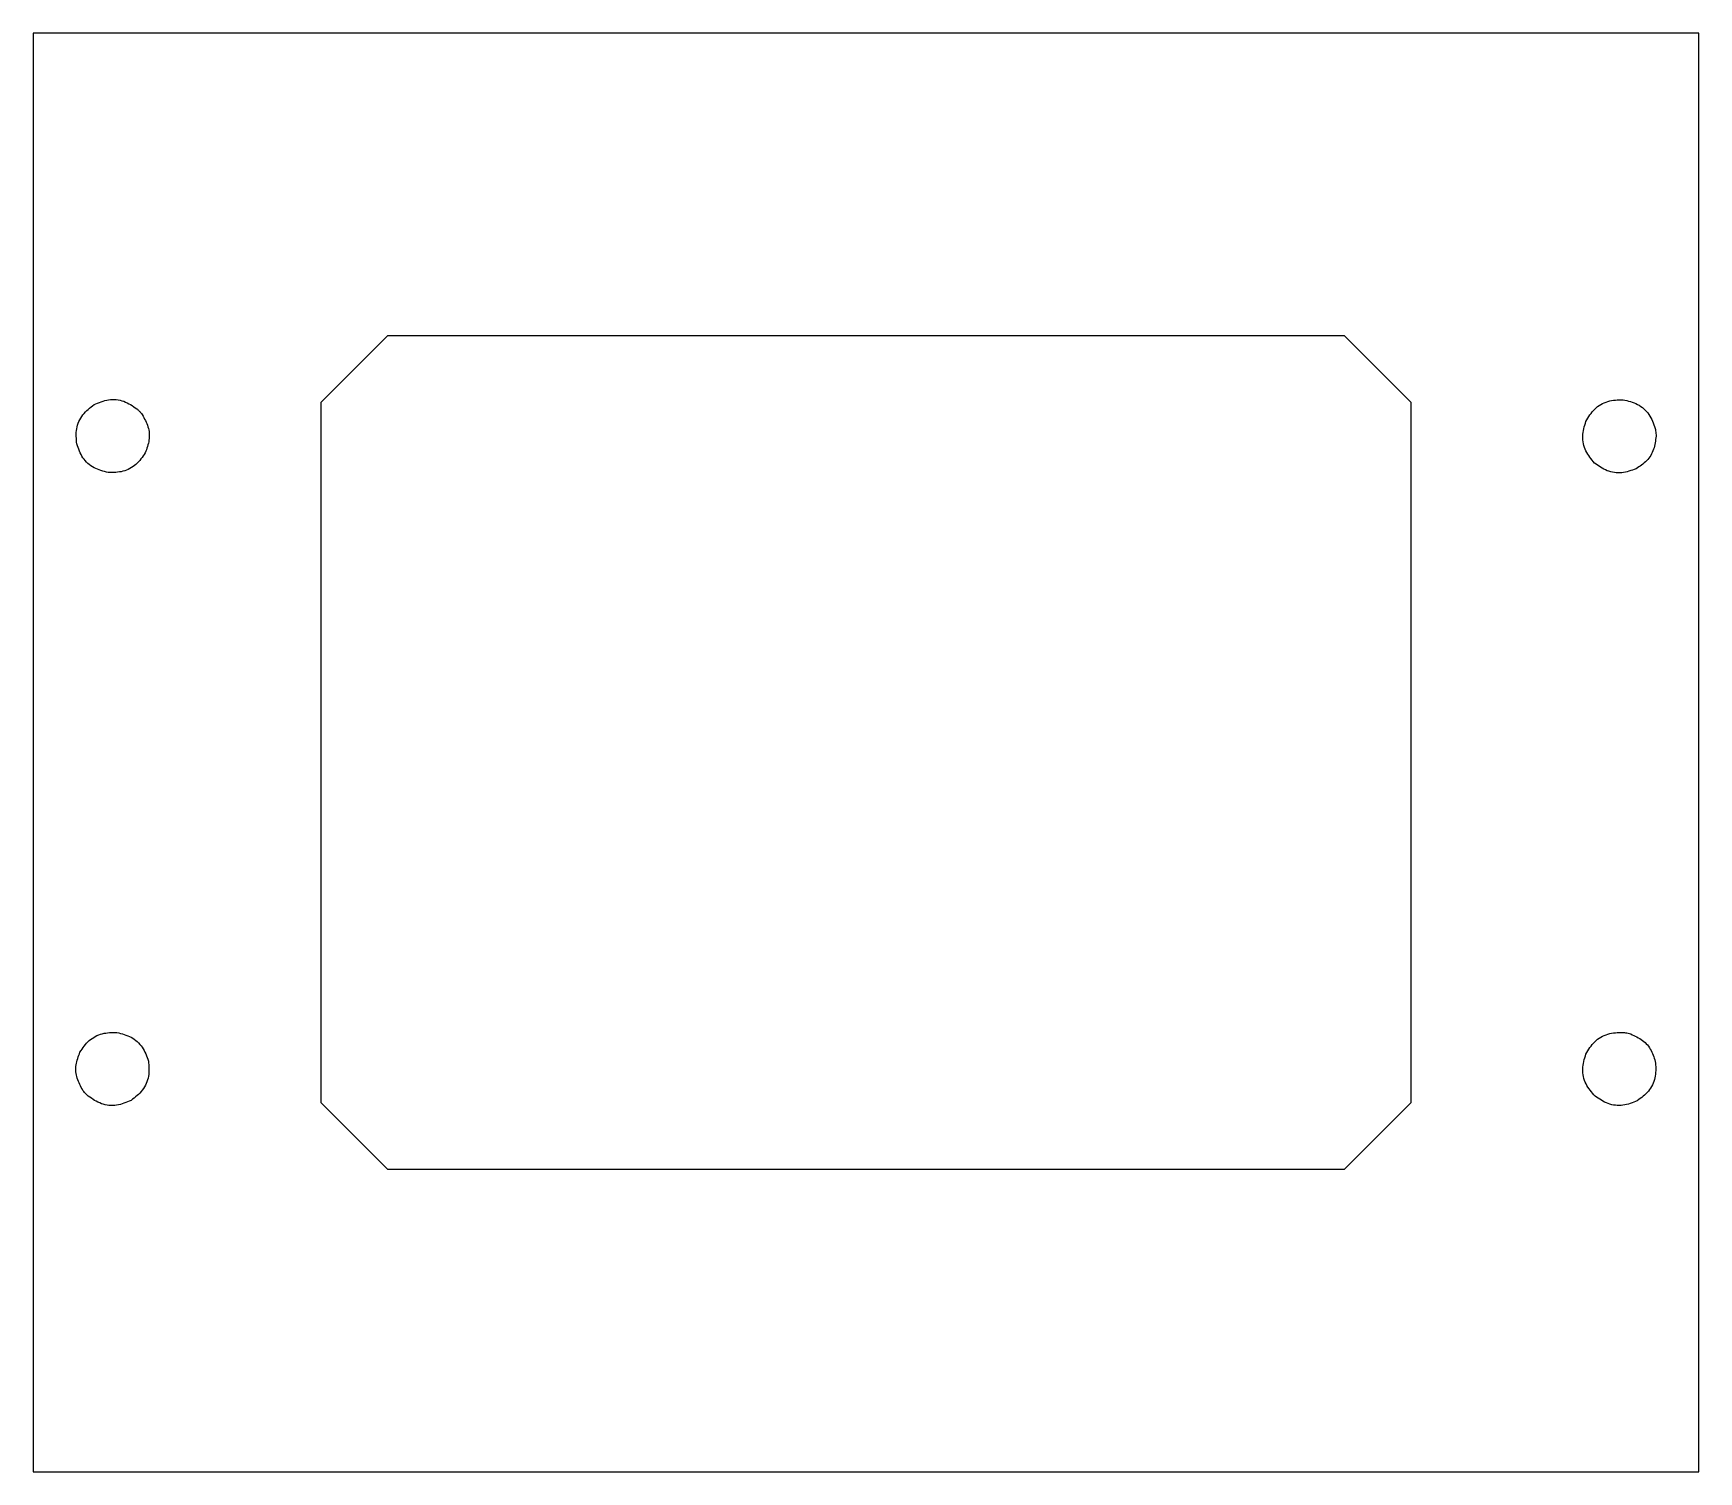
# Model space of a CAD drawing. Extents: x -238 to -113, y 116 to 224.
import ezdxf

# ---------------------------------------------------------------- set-up
doc = ezdxf.new("R2010")
doc.units = 0
doc.layers.add('Layer_1', color=7, linetype='CONTINUOUS')

msp = doc.modelspace()

# ---------------------------------------------------------------- linework, layer by layer
at = {"layer": 'Layer_1', "color": 7}
for p, q in [((-113.284133, 224.139685), (-238.284131, 224.139685)), ((-238.284131, 224.139685), (-238.284131, 116.139681)), ((-113.284133, 116.139681), (-113.284133, 224.139685)), ((-216.685532, 196.441485), (-211.68553, 201.441483)), ((-211.68553, 201.441483), (-139.882733, 201.441483)), ((-139.882733, 201.441483), (-134.882732, 196.441485)), ((-216.685532, 143.837873), (-216.685532, 196.441485)), ((-134.882732, 196.441485), (-134.882732, 143.837873)), ((-230.109333, 195.506085), (-230.109333, 195.506085)), ((-116.484132, 193.889685), (-116.484132, 193.889685)), ((-118.384331, 149.00508), (-118.384331, 149.00508)), ((-234.55893, 144.77327), (-234.55893, 144.77327)), ((-211.68553, 138.837883), (-216.685532, 143.837873)), ((-134.882732, 143.837873), (-139.882733, 138.837883)), ((-139.882733, 138.837883), (-211.68553, 138.837883)), ((-238.284131, 116.139681), (-113.284133, 116.139681))]:
    msp.add_line(p, q, dxfattribs=at)
for points, knots in [([(-235.018086, 193.303013), (-235.053333, 193.686138), (-235.123844, 194.452579), (-234.638507, 195.559443), (-234.027136, 196.027148), (-233.721484, 196.260975)], [0, 0, 0, 0, 1.142267, 2.285104, 3.427687, 3.427687, 3.427687, 3.427687]), ([(-233.721484, 196.260975), (-233.368, 196.412891), (-232.660857, 196.716797), (-231.458181, 196.597259), (-230.82444, 196.160333), (-230.507605, 195.941895)], [0, 0, 0, 0, 1.142274, 2.285118, 3.427708, 3.427708, 3.427708, 3.427708]), ([(-121.750336, 194.992635), (-121.553655, 195.323309), (-121.160195, 195.984821), (-120.116949, 196.595027), (-119.347425, 196.614052), (-118.962706, 196.623563)], [0, 0, 0, 0, 1.142274, 2.285115, 3.427703, 3.427703, 3.427703, 3.427703]), ([(-118.962706, 196.623563), (-118.58744, 196.538693), (-117.836719, 196.368909), (-116.934001, 195.565286), (-116.678109, 194.839307), (-116.550178, 194.476357)], [0, 0, 0, 0, 1.142271, 2.285112, 3.427698, 3.427698, 3.427698, 3.427698]), ([(-230.507605, 195.941895), (-230.459234, 195.897387), (-230.362493, 195.808373), (-230.22896, 195.662863), (-230.149208, 195.558344), (-230.109333, 195.506085)], [0, 0, 0, 0, 0.197148, 0.394293, 0.591432, 0.591432, 0.591432, 0.591432]), ([(-230.109333, 195.506085), (-229.943132, 195.213109), (-229.610917, 194.627486), (-229.527633, 193.584126), (-229.767028, 192.95451), (-229.886787, 192.639539)], [0, 0, 0, 0, 1.002963, 2.004802, 3.007673, 3.007673, 3.007673, 3.007673]), ([(-121.100988, 191.873749), (-121.345477, 192.162889), (-121.834567, 192.7413), (-122.076846, 193.904201), (-121.859166, 194.629848), (-121.750336, 194.992635)], [0, 0, 0, 0, 1.12462, 2.249752, 3.37466, 3.37466, 3.37466, 3.37466]), ([(-116.484132, 193.889685), (-116.52188, 193.554971), (-116.597335, 192.885919), (-117.143234, 191.99287), (-117.706987, 191.624208), (-117.989009, 191.439782)], [0, 0, 0, 0, 1.002966, 2.004808, 3.007683, 3.007683, 3.007683, 3.007683]), ([(-116.550178, 194.476357), (-116.537206, 194.411919), (-116.511262, 194.283042), (-116.488759, 194.086836), (-116.485674, 193.955401), (-116.484132, 193.889685)], [0, 0, 0, 0, 0.197147, 0.39429, 0.591428, 0.591428, 0.591428, 0.591428]), ([(-232.65951, 191.161446), (-233.027259, 191.251658), (-233.762925, 191.432124), (-234.642469, 192.23053), (-234.892889, 192.945542), (-235.018086, 193.303013)], [0, 0, 0, 0, 1.124623, 2.24976, 3.374674, 3.374674, 3.374674, 3.374674]), ([(-229.886787, 192.639539), (-230.095017, 192.330538), (-230.511519, 191.712474), (-231.541287, 191.162898), (-232.286764, 191.16193), (-232.65951, 191.161446)], [0, 0, 0, 0, 1.10714, 2.214499, 3.321904, 3.321904, 3.321904, 3.321904]), ([(-117.989009, 191.439782), (-118.339097, 191.312189), (-119.039343, 191.056978), (-120.195476, 191.217645), (-120.799147, 191.655045), (-121.100988, 191.873749)], [0, 0, 0, 0, 1.107139, 2.214499, 3.321904, 3.321904, 3.321904, 3.321904]), ([(-234.781477, 147.639847), (-234.573246, 147.948845), (-234.156742, 148.566904), (-233.126973, 149.116463), (-232.3815, 149.117431), (-232.008756, 149.117915)], [0, 0, 0, 0, 1.107132, 2.214486, 3.321887, 3.321887, 3.321887, 3.321887]), ([(-232.008756, 149.117915), (-231.641007, 149.027705), (-230.905342, 148.847245), (-230.02579, 148.04885), (-229.775373, 147.33384), (-229.650177, 146.97637)], [0, 0, 0, 0, 1.124622, 2.249755, 3.374664, 3.374664, 3.374664, 3.374664]), ([(-121.750336, 147.492651), (-121.553655, 147.823323), (-121.160194, 148.484831), (-120.116945, 149.095022), (-119.347424, 149.114046), (-118.962706, 149.123557)], [0, 0, 0, 0, 1.142268, 2.285106, 3.42769, 3.42769, 3.42769, 3.42769]), ([(-118.962706, 149.123557), (-118.897412, 149.115983), (-118.766824, 149.100837), (-118.573265, 149.061603), (-118.447309, 149.023921), (-118.384331, 149.00508)], [0, 0, 0, 0, 0.197148, 0.394294, 0.591435, 0.591435, 0.591435, 0.591435]), ([(-118.384331, 149.00508), (-118.077665, 148.865749), (-117.464675, 148.587244), (-116.784021, 147.792103), (-116.607615, 147.14202), (-116.519367, 146.81681)], [0, 0, 0, 0, 1.002963, 2.004803, 3.007675, 3.007675, 3.007675, 3.007675]), ([(-234.55893, 144.77327), (-234.725131, 145.066249), (-235.057347, 145.651879), (-235.14063, 146.695249), (-234.901236, 147.324873), (-234.781477, 147.639847)], [0, 0, 0, 0, 1.002971, 2.004821, 3.007703, 3.007703, 3.007703, 3.007703]), ([(-229.650177, 146.97637), (-229.61493, 146.593243), (-229.544419, 145.826799), (-230.029744, 144.719921), (-230.641124, 144.252217), (-230.946779, 144.018391)], [0, 0, 0, 0, 1.142274, 2.285118, 3.427707, 3.427707, 3.427707, 3.427707]), ([(-121.060659, 144.337466), (-121.314371, 144.626704), (-121.821923, 145.205326), (-122.079875, 146.38608), (-121.860175, 147.123821), (-121.750336, 147.492651)], [0, 0, 0, 0, 1.142274, 2.285119, 3.427709, 3.427709, 3.427709, 3.427709]), ([(-116.519367, 146.81681), (-116.506203, 146.444429), (-116.479871, 145.699592), (-116.98993, 144.649689), (-117.592467, 144.210729), (-117.893742, 143.991244)], [0, 0, 0, 0, 1.107138, 2.214497, 3.321902, 3.321902, 3.321902, 3.321902]), ([(-234.160658, 144.337466), (-234.209029, 144.381972), (-234.305771, 144.470985), (-234.439303, 144.616493), (-234.519055, 144.721012), (-234.55893, 144.77327)], [0, 0, 0, 0, 0.197146, 0.39429, 0.591428, 0.591428, 0.591428, 0.591428]), ([(-230.946779, 144.018391), (-231.300263, 143.866479), (-232.007407, 143.562579), (-233.210078, 143.682114), (-233.843822, 144.119031), (-234.160658, 144.337466)], [0, 0, 0, 0, 1.142272, 2.285113, 3.427699, 3.427699, 3.427699, 3.427699]), ([(-117.893742, 143.991244), (-118.244284, 143.848072), (-118.945527, 143.561663), (-120.126384, 143.690598), (-120.749255, 144.121857), (-121.060659, 144.337466)], [0, 0, 0, 0, 1.124625, 2.249762, 3.374675, 3.374675, 3.374675, 3.374675])]:
    msp.add_open_spline(points, degree=3, knots=knots, dxfattribs=at)

doc.saveas('drawing.dxf')
